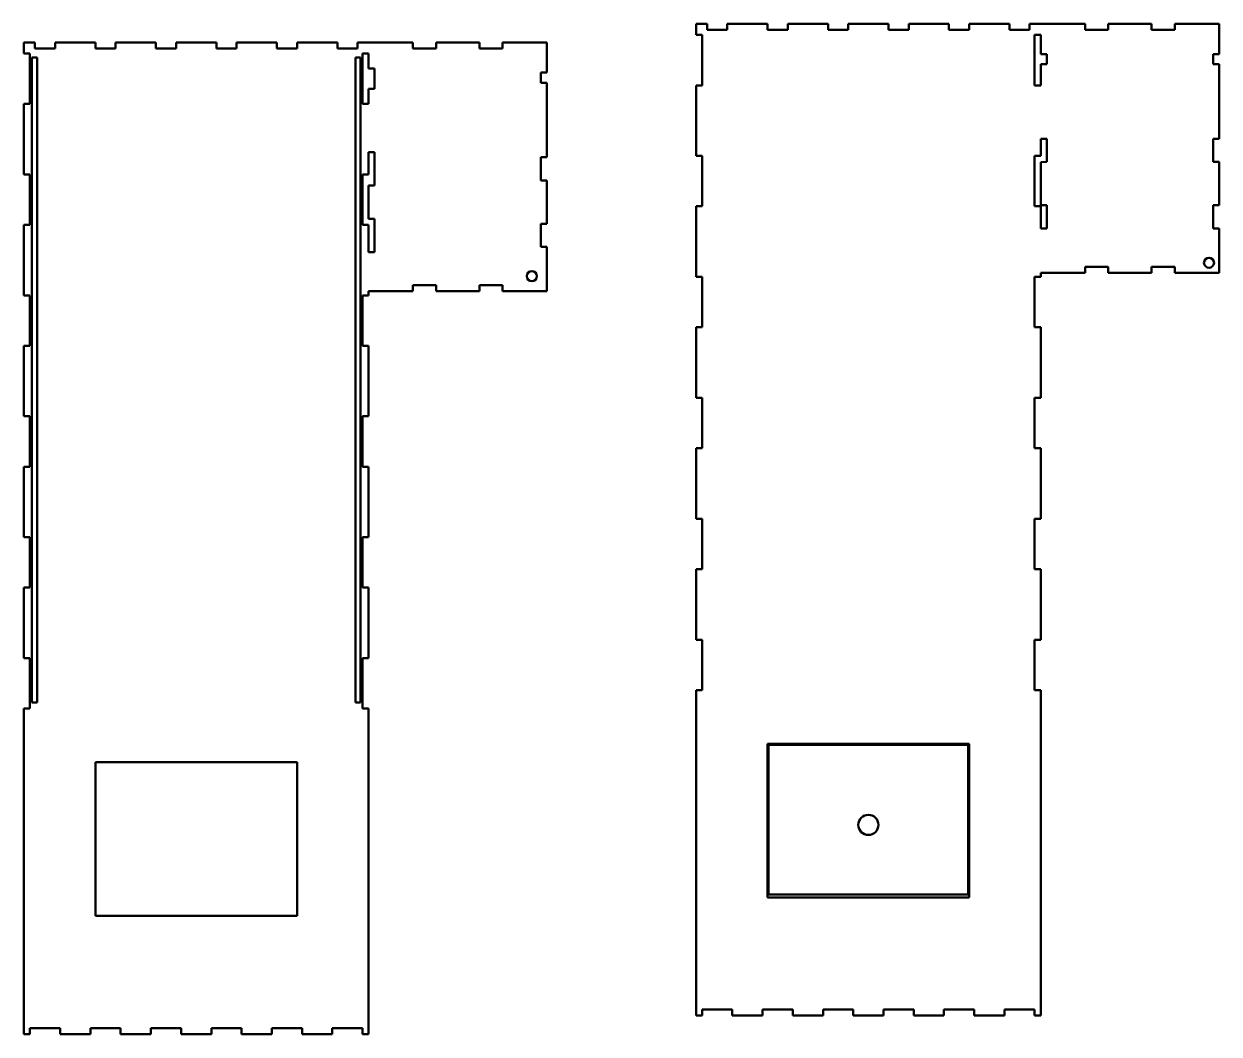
# Model space of a CAD drawing. Header units: millimetres. Extents: x -829 to 1234, y -349 to 711.
# Drawn here: x -829 to 356, y -349 to 653 of the extents above; entities that cross this region are included whole.
import ezdxf

# ---------------------------------------------------------------- set-up
doc = ezdxf.new("R2010")
doc.units = ezdxf.units.MM
doc.header["$LTSCALE"] = 0.75
doc.layers.add('Visible', color=7, linetype='Continuous', lineweight=50)

msp = doc.modelspace()

# ---------------------------------------------------------------- linework, layer by layer
at = {"layer": 'Visible'}
for p, q in [((-162.568455, 653.175847), (-162.568455, 642.175847)), ((-151.568455, 653.175847), (-162.568455, 653.175847)), ((-151.568455, 647.175847), (-151.568455, 653.175847)), ((-131.568455, 653.175847), (-131.568455, 647.175847)), ((-91.568455, 653.175847), (-131.568455, 653.175847)), ((-91.568455, 647.175847), (-91.568455, 653.175847)), ((-71.568455, 653.175847), (-71.568455, 647.175847)), ((-31.568455, 653.175847), (-71.568455, 653.175847)), ((-31.568455, 647.175847), (-31.568455, 653.175847)), ((-11.568455, 653.175847), (-11.568455, 647.175847)), ((28.431545, 653.175847), (-11.568455, 653.175847)), ((28.431545, 647.175847), (28.431545, 653.175847)), ((48.431545, 653.175847), (48.431545, 647.175847)), ((88.431545, 653.175847), (48.431545, 653.175847)), ((88.431545, 647.175847), (88.431545, 653.175847)), ((108.431545, 653.175847), (108.431545, 647.175847)), ((148.431545, 653.175847), (108.431545, 653.175847)), ((148.431545, 647.175847), (148.431545, 653.175847)), ((168.431545, 653.175847), (168.431545, 647.175847)), ((223.431545, 653.175847), (168.431545, 653.175847)), ((223.431545, 647.175847), (223.431545, 653.175847)), ((246.431545, 653.175847), (246.431545, 647.175847)), ((289.431545, 653.175847), (246.431545, 653.175847)), ((289.431545, 647.175847), (289.431545, 653.175847)), ((312.431545, 653.175847), (312.431545, 647.175847)), ((356.431545, 653.175847), (312.431545, 653.175847)), ((356.431545, 623.175847), (356.431545, 653.175847)), ((-162.568455, 642.175847), (-156.568455, 642.175847)), ((-156.568455, 642.175847), (-156.568455, 592.175847)), ((-131.568455, 647.175847), (-151.568455, 647.175847)), ((-71.568455, 647.175847), (-91.568455, 647.175847)), ((-11.568455, 647.175847), (-31.568455, 647.175847)), ((48.431545, 647.175847), (28.431545, 647.175847)), ((108.431545, 647.175847), (88.431545, 647.175847)), ((168.431545, 647.175847), (148.431545, 647.175847)), ((173.431545, 642.175847), (179.431545, 642.175847)), ((173.431545, 592.175847), (173.431545, 642.175847)), ((179.431545, 642.175847), (179.431545, 623.175847)), ((246.431545, 647.175847), (223.431545, 647.175847)), ((312.431545, 647.175847), (289.431545, 647.175847)), ((-829.475416, 634.844268), (-829.475416, 623.844268)), ((-818.475416, 634.844268), (-829.475416, 634.844268)), ((-818.475416, 628.844268), (-818.475416, 634.844268)), ((-798.475416, 628.844268), (-818.475416, 628.844268)), ((-798.475416, 634.844268), (-798.475416, 628.844268)), ((-758.475416, 634.844268), (-798.475416, 634.844268)), ((-758.475416, 628.844268), (-758.475416, 634.844268)), ((-738.475416, 628.844268), (-758.475416, 628.844268)), ((-738.475416, 634.844268), (-738.475416, 628.844268)), ((-698.475416, 634.844268), (-738.475416, 634.844268)), ((-698.475416, 628.844268), (-698.475416, 634.844268)), ((-678.475416, 628.844268), (-698.475416, 628.844268)), ((-678.475416, 634.844268), (-678.475416, 628.844268)), ((-638.475416, 634.844268), (-678.475416, 634.844268)), ((-638.475416, 628.844268), (-638.475416, 634.844268)), ((-618.475416, 628.844268), (-638.475416, 628.844268)), ((-618.475416, 634.844268), (-618.475416, 628.844268)), ((-578.475416, 634.844268), (-618.475416, 634.844268)), ((-578.475416, 628.844268), (-578.475416, 634.844268)), ((-558.475416, 628.844268), (-578.475416, 628.844268)), ((-558.475416, 634.844268), (-558.475416, 628.844268)), ((-518.475416, 634.844268), (-558.475416, 634.844268)), ((-518.475416, 628.844268), (-518.475416, 634.844268)), ((-498.475416, 628.844268), (-518.475416, 628.844268)), ((-498.475416, 634.844268), (-498.475416, 628.844268)), ((-443.475416, 634.844268), (-498.475416, 634.844268)), ((-443.475416, 628.844268), (-443.475416, 634.844268)), ((-420.475416, 628.844268), (-443.475416, 628.844268)), ((-420.475416, 634.844268), (-420.475416, 628.844268)), ((-377.475416, 634.844268), (-420.475416, 634.844268)), ((-377.475416, 628.844268), (-377.475416, 634.844268)), ((-354.475416, 628.844268), (-377.475416, 628.844268)), ((-354.475416, 634.844268), (-354.475416, 628.844268)), ((-310.475416, 634.844268), (-354.475416, 634.844268)), ((-310.475416, 604.844268), (-310.475416, 634.844268)), ((-829.475416, 623.844268), (-823.475416, 623.844268)), ((-823.475416, 623.844268), (-823.475416, 573.844268)), ((-821.475416, 619.844268), (-816.475416, 619.844268)), ((-821.475416, -20.155732), (-821.475416, 619.844268)), ((-816.475416, 619.844268), (-816.475416, -20.155732)), ((-500.475416, 619.844268), (-495.475416, 619.844268)), ((-500.475416, -20.155732), (-500.475416, 619.844268)), ((-495.475416, 619.844268), (-495.475416, -20.155732)), ((-493.475416, 623.844268), (-487.475416, 623.844268)), ((-493.475416, 573.844268), (-493.475416, 623.844268)), ((-487.475416, 623.844268), (-487.475416, 608.844268)), ((179.431545, 623.175847), (185.431545, 623.175847)), ((185.431545, 623.175847), (185.431545, 613.175847)), ((350.431545, 623.175847), (356.431545, 623.175847)), ((350.431545, 613.175847), (350.431545, 623.175847)), ((-487.475416, 608.844268), (-481.53746, 608.844268)), ((-481.53746, 608.844268), (-481.53746, 604.844268)), ((-481.53746, 604.844268), (-481.475416, 604.844268)), ((-481.475416, 604.844268), (-481.475416, 594.844268)), ((-316.475416, 604.844268), (-310.475416, 604.844268)), ((-316.475416, 594.844268), (-316.475416, 604.844268)), ((185.431545, 613.175847), (179.431545, 613.175847)), ((179.431545, 613.175847), (179.431545, 592.175847)), ((356.431545, 613.175847), (350.431545, 613.175847)), ((356.431545, 539.175847), (356.431545, 613.175847)), ((-481.53746, 594.844268), (-481.53746, 588.844268)), ((-481.475416, 594.844268), (-481.53746, 594.844268)), ((-310.475416, 594.844268), (-316.475416, 594.844268)), ((-310.475416, 520.844268), (-310.475416, 594.844268)), ((-487.475416, 588.844268), (-487.475416, 573.844268)), ((-481.53746, 588.844268), (-487.475416, 588.844268)), ((-162.568455, 592.175847), (-162.568455, 522.175847)), ((-156.568455, 592.175847), (-162.568455, 592.175847)), ((179.431545, 592.175847), (173.431545, 592.175847)), ((-829.475416, 573.844268), (-829.475416, 503.844268)), ((-823.475416, 573.844268), (-829.475416, 573.844268)), ((-487.475416, 573.844268), (-493.475416, 573.844268)), ((179.431545, 539.175847), (185.431545, 539.175847)), ((179.431545, 522.175847), (179.431545, 539.175847)), ((185.431545, 539.175847), (185.431545, 516.175847)), ((350.431545, 539.175847), (356.431545, 539.175847)), ((350.431545, 516.175847), (350.431545, 539.175847)), ((-487.475416, 525.844268), (-481.475416, 525.844268)), ((-487.475416, 503.844268), (-487.475416, 525.844268)), ((-481.475416, 525.844268), (-481.475416, 497.844268)), ((-162.568455, 522.175847), (-156.568455, 522.175847)), ((-156.568455, 522.175847), (-156.568455, 472.175847)), ((173.431545, 522.175847), (179.431545, 522.175847)), ((173.431545, 472.175847), (173.431545, 522.175847)), ((-316.475416, 520.844268), (-310.475416, 520.844268)), ((-316.475416, 497.844268), (-316.475416, 520.844268)), ((185.431545, 516.175847), (179.431545, 516.138586)), ((179.431545, 516.138586), (179.431545, 473.175847)), ((356.431545, 516.175847), (350.431545, 516.175847)), ((356.431545, 473.175847), (356.431545, 516.175847)), ((-829.475416, 503.844268), (-823.475416, 503.844268)), ((-823.475416, 503.844268), (-823.475416, 453.844268)), ((-493.475416, 503.844268), (-487.475416, 503.844268)), ((-493.475416, 453.844268), (-493.475416, 503.844268)), ((-487.475416, 492.844268), (-487.475416, 459.844268)), ((-481.444365, 492.844268), (-487.475416, 492.844268)), ((-481.475416, 497.844268), (-481.444365, 492.844268)), ((-310.475416, 497.844268), (-316.475416, 497.844268)), ((-310.475416, 454.844268), (-310.475416, 497.844268)), ((-162.568455, 472.175847), (-162.568455, 402.175847)), ((-156.568455, 472.175847), (-162.568455, 472.175847)), ((179.431545, 472.175847), (173.431545, 472.175847)), ((179.431545, 473.175847), (185.431545, 473.175847)), ((179.431545, 450.175847), (179.431545, 472.175847)), ((185.431545, 473.175847), (185.431545, 450.175847)), ((350.431545, 473.175847), (356.431545, 473.175847)), ((350.431545, 450.175847), (350.431545, 473.175847)), ((-829.475416, 453.844268), (-829.475416, 383.844268)), ((-823.475416, 453.844268), (-829.475416, 453.844268)), ((-487.475416, 453.844268), (-493.475416, 453.844268)), ((-487.475416, 459.844268), (-481.475416, 459.844268)), ((-487.475416, 426.844268), (-487.475416, 453.844268)), ((-481.475416, 459.844268), (-481.475416, 426.844268)), ((-316.475416, 454.844268), (-310.475416, 454.844268)), ((-316.475416, 431.844268), (-316.475416, 454.844268)), ((185.431545, 450.175847), (179.431545, 450.175847)), ((356.431545, 450.175847), (350.431545, 450.175847)), ((356.431545, 406.175847), (356.431545, 450.175847)), ((-310.475416, 431.844268), (-316.475416, 431.844268)), ((-310.475416, 387.844268), (-310.475416, 431.844268)), ((-481.475416, 426.844268), (-487.475416, 426.844268)), ((179.431545, 406.175847), (223.431545, 406.175847)), ((179.431545, 402.175847), (179.431545, 406.175847)), ((223.431545, 412.175847), (246.431545, 412.175847)), ((223.431545, 406.175847), (223.431545, 412.175847)), ((246.431545, 412.175847), (246.431545, 406.175847)), ((246.431545, 406.175847), (289.431545, 406.175847)), ((289.431545, 412.175847), (312.431545, 412.175847)), ((289.431545, 406.175847), (289.431545, 412.175847)), ((312.431545, 412.175847), (312.431545, 406.175847)), ((312.431545, 406.175847), (356.431545, 406.175847)), ((-443.475416, 393.844268), (-420.475416, 393.844268)), ((-443.475416, 387.844268), (-443.475416, 393.844268)), ((-420.475416, 393.844268), (-420.475416, 387.844268)), ((-377.475416, 393.844268), (-354.475416, 393.844268)), ((-377.475416, 387.844268), (-377.475416, 393.844268)), ((-354.475416, 393.844268), (-354.475416, 387.844268)), ((-162.568455, 402.175847), (-156.568455, 402.175847)), ((-156.568455, 402.175847), (-156.568455, 352.175847)), ((173.431545, 402.175847), (179.431545, 402.175847)), ((173.431545, 352.175847), (173.431545, 402.175847)), ((-829.475416, 383.844268), (-823.475416, 383.844268)), ((-823.475416, 383.844268), (-823.475416, 333.844268)), ((-493.475416, 383.844268), (-487.475416, 383.844268)), ((-493.475416, 333.844268), (-493.475416, 383.844268)), ((-487.475416, 387.844268), (-443.475416, 387.844268)), ((-487.475416, 383.844268), (-487.475416, 387.844268)), ((-420.475416, 387.844268), (-377.475416, 387.844268)), ((-354.475416, 387.844268), (-310.475416, 387.844268)), ((-162.568455, 352.175847), (-162.568455, 282.175847)), ((-156.568455, 352.175847), (-162.568455, 352.175847)), ((179.431545, 352.175847), (173.431545, 352.175847)), ((179.431545, 282.175847), (179.431545, 352.175847)), ((-829.475416, 333.844268), (-829.475416, 263.844268)), ((-823.475416, 333.844268), (-829.475416, 333.844268)), ((-487.475416, 333.844268), (-493.475416, 333.844268)), ((-487.475416, 263.844268), (-487.475416, 333.844268)), ((-162.568455, 282.175847), (-156.568455, 282.175847)), ((-156.568455, 282.175847), (-156.568455, 232.175847)), ((173.431545, 282.175847), (179.431545, 282.175847)), ((173.431545, 232.175847), (173.431545, 282.175847)), ((-829.475416, 263.844268), (-823.475416, 263.844268)), ((-823.475416, 263.844268), (-823.475416, 213.844268)), ((-493.475416, 263.844268), (-487.475416, 263.844268)), ((-493.475416, 213.844268), (-493.475416, 263.844268)), ((-162.568455, 232.175847), (-162.568455, 162.175847)), ((-156.568455, 232.175847), (-162.568455, 232.175847)), ((179.431545, 232.175847), (173.431545, 232.175847)), ((179.431545, 162.175847), (179.431545, 232.175847)), ((-829.475416, 213.844268), (-829.475416, 143.844268)), ((-823.475416, 213.844268), (-829.475416, 213.844268)), ((-487.475416, 213.844268), (-493.475416, 213.844268)), ((-487.475416, 143.844268), (-487.475416, 213.844268)), ((-162.568455, 162.175847), (-156.568455, 162.175847)), ((-156.568455, 162.175847), (-156.568455, 112.175847)), ((173.431545, 162.175847), (179.431545, 162.175847)), ((173.431545, 112.175847), (173.431545, 162.175847)), ((-829.475416, 143.844268), (-823.475416, 143.844268)), ((-823.475416, 143.844268), (-823.475416, 93.844268)), ((-493.475416, 143.844268), (-487.475416, 143.844268)), ((-493.475416, 93.844268), (-493.475416, 143.844268)), ((-162.568455, 112.175847), (-162.568455, 42.175847)), ((-156.568455, 112.175847), (-162.568455, 112.175847)), ((179.431545, 112.175847), (173.431545, 112.175847)), ((179.431545, 42.175847), (179.431545, 112.175847)), ((-829.475416, 93.844268), (-829.475416, 23.844268)), ((-823.475416, 93.844268), (-829.475416, 93.844268)), ((-487.475416, 93.844268), (-493.475416, 93.844268)), ((-487.475416, 23.844268), (-487.475416, 93.844268)), ((-162.568455, 42.175847), (-156.568455, 42.175847)), ((-156.568455, 42.175847), (-156.568455, -7.824153)), ((173.431545, 42.175847), (179.431545, 42.175847)), ((173.431545, -7.824153), (173.431545, 42.175847)), ((-829.475416, 23.844268), (-823.475416, 23.844268)), ((-823.475416, 23.844268), (-823.475416, -26.155732)), ((-493.475416, 23.844268), (-487.475416, 23.844268)), ((-493.475416, -26.155732), (-493.475416, 23.844268)), ((-162.568455, -7.824153), (-162.568455, -330.824153)), ((-156.568455, -7.824153), (-162.568455, -7.824153)), ((179.431545, -7.824153), (173.431545, -7.824153)), ((179.431545, -330.824153), (179.431545, -7.824153)), ((-816.475416, -20.155732), (-821.475416, -20.155732)), ((-495.475416, -20.155732), (-500.475416, -20.155732)), ((-829.475416, -26.155732), (-829.475416, -349.155732)), ((-823.475416, -26.155732), (-829.475416, -26.155732)), ((-487.475416, -26.155732), (-493.475416, -26.155732)), ((-487.475416, -349.155732), (-487.475416, -26.155732)), ((-91.568455, -61.031911), (108.431545, -61.031911)), ((-91.568455, -213.594593), (-91.568455, -61.031911)), ((107.431545, -62.031911), (-90.568455, -62.031911)), ((-90.568455, -62.031911), (-90.568455, -210.594593)), ((107.431545, -210.594593), (107.431545, -62.031911)), ((108.431545, -61.031911), (108.431545, -213.594593)), ((-758.475416, -231.926172), (-758.475416, -79.36349)), ((-758.475416, -79.36349), (-558.475416, -79.36349)), ((-558.475416, -79.36349), (-558.475416, -231.926172)), ((-90.568455, -210.594593), (107.431545, -210.594593)), ((108.431545, -213.594593), (-91.568455, -213.594593)), ((-558.475416, -231.926172), (-758.475416, -231.926172)), ((-162.568455, -330.824153), (-156.568455, -330.824153)), ((-156.568455, -324.824153), (-126.568455, -324.824153)), ((-156.568455, -330.824153), (-156.568455, -324.824153)), ((-126.568455, -324.824153), (-126.568455, -330.824153)), ((-126.568455, -330.824153), (-96.568455, -330.824153)), ((-96.568455, -324.824153), (-66.568455, -324.824153)), ((-96.568455, -330.824153), (-96.568455, -324.824153)), ((-66.568455, -324.824153), (-66.568455, -330.824153)), ((-66.568455, -330.824153), (-36.568455, -330.824153)), ((-36.568455, -324.824153), (-6.568455, -324.824153)), ((-36.568455, -330.824153), (-36.568455, -324.824153)), ((-6.568455, -324.824153), (-6.568455, -330.824153)), ((-6.568455, -330.824153), (23.431545, -330.824153)), ((23.431545, -324.824153), (53.431545, -324.824153)), ((23.431545, -330.824153), (23.431545, -324.824153)), ((53.431545, -324.824153), (53.431545, -330.824153)), ((53.431545, -330.824153), (83.431545, -330.824153)), ((83.431545, -324.824153), (113.431545, -324.824153)), ((83.431545, -330.824153), (83.431545, -324.824153)), ((113.431545, -324.824153), (113.431545, -330.824153)), ((113.431545, -330.824153), (143.431545, -330.824153)), ((143.431545, -324.824153), (173.431545, -324.824153)), ((143.431545, -330.824153), (143.431545, -324.824153)), ((173.431545, -324.824153), (173.431545, -330.824153)), ((173.431545, -330.824153), (179.431545, -330.824153)), ((-823.475416, -343.155732), (-793.475416, -343.155732)), ((-823.475416, -349.155732), (-823.475416, -343.155732)), ((-793.475416, -343.155732), (-793.475416, -349.155732)), ((-763.475416, -343.155732), (-733.475416, -343.155732)), ((-763.475416, -349.155732), (-763.475416, -343.155732)), ((-733.475416, -343.155732), (-733.475416, -349.155732)), ((-703.475416, -343.155732), (-673.475416, -343.155732)), ((-703.475416, -349.155732), (-703.475416, -343.155732)), ((-673.475416, -343.155732), (-673.475416, -349.155732)), ((-643.475416, -343.155732), (-613.475416, -343.155732)), ((-643.475416, -349.155732), (-643.475416, -343.155732)), ((-613.475416, -343.155732), (-613.475416, -349.155732)), ((-583.475416, -343.155732), (-553.475416, -343.155732)), ((-583.475416, -349.155732), (-583.475416, -343.155732)), ((-553.475416, -343.155732), (-553.475416, -349.155732)), ((-523.475416, -343.155732), (-493.475416, -343.155732)), ((-523.475416, -349.155732), (-523.475416, -343.155732)), ((-493.475416, -343.155732), (-493.475416, -349.155732)), ((-829.475416, -349.155732), (-823.475416, -349.155732)), ((-793.475416, -349.155732), (-763.475416, -349.155732)), ((-733.475416, -349.155732), (-703.475416, -349.155732)), ((-673.475416, -349.155732), (-643.475416, -349.155732)), ((-613.475416, -349.155732), (-583.475416, -349.155732)), ((-553.475416, -349.155732), (-523.475416, -349.155732)), ((-493.475416, -349.155732), (-487.475416, -349.155732))]:
    msp.add_line(p, q, dxfattribs=at)
at = {"layer": 'Visible', "extrusion": (0, 0, -1)}
for centre, radius in [((-346.431545, 416.175847), 5), ((325.475416, 402.844268), 5), ((-8.431545, -141.563726), 10)]:
    msp.add_circle(centre, radius, dxfattribs=at)

doc.saveas('drawing.dxf')
